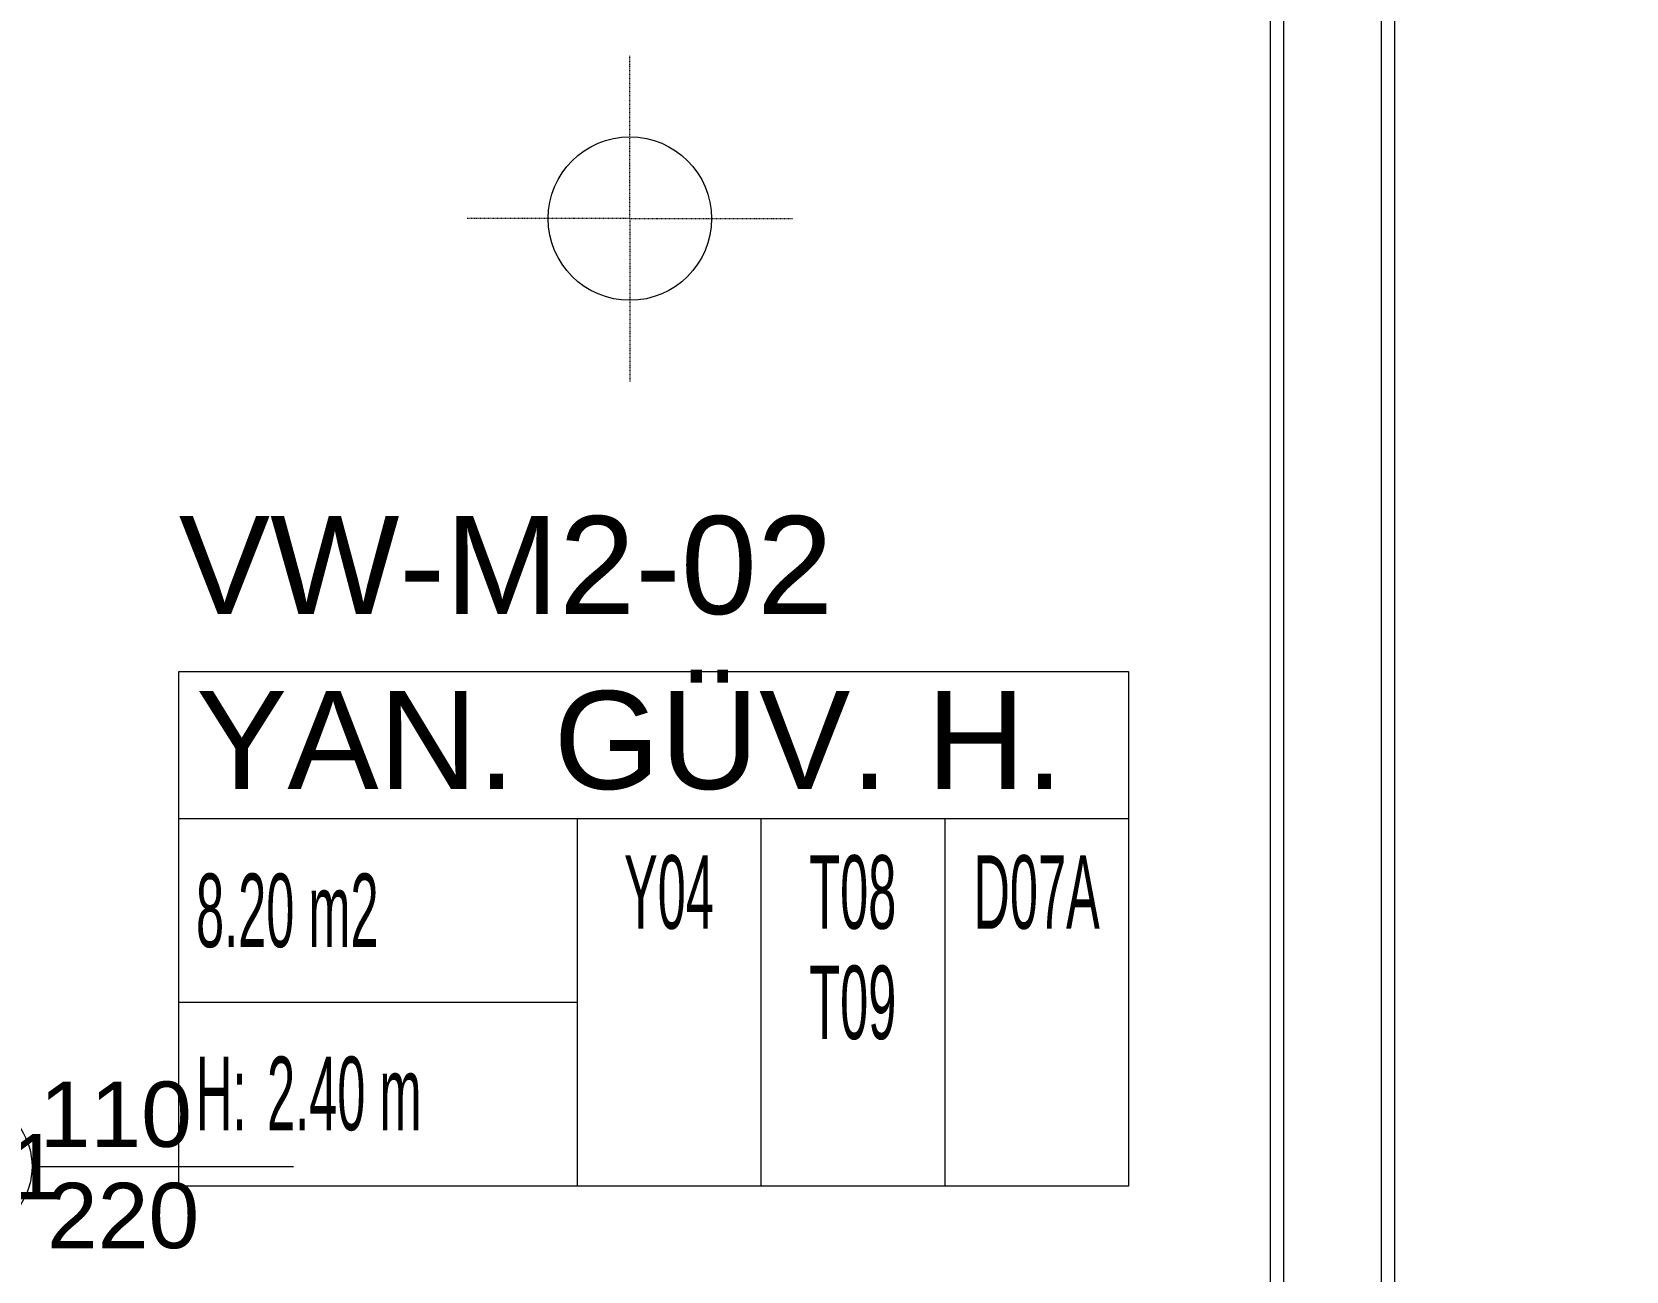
# Model space of a CAD drawing. Extents: x -1439 to 34962, y -872 to 8330.
# Drawn here: x 24404.3 to 24648.3, y 406.5 to 596.1 of the extents above; entities that cross this region are included whole.
import ezdxf
from ezdxf.enums import TextEntityAlignment as Align

# ---------------------------------------------------------------- set-up
doc = ezdxf.new("R2010")
doc.units = 0
doc.linetypes.add('DOT2', pattern=[0.125, 0, -0.125])
doc.layers.get('0').update_dxf_attribs({"color": 9, "lineweight": 9})
for name, color, linetype, lineweight in [('00', 9, 'Continuous', 9), ('14', 9, 'Continuous', 9), ('21_MAHAL', 9, 'Continuous', 9), ('22', 8, 'Continuous', 9)]:
    doc.layers.add(name, color=color, linetype=linetype, lineweight=lineweight)
doc.styles.add('Arial', font='arial.ttf', dxfattribs={"height": 2.5})
doc.styles.add('MuuM_TEXT-STANDART', font='ARIALN.TTF')

# ---------------------------------------------------------------- blocks, each defined once
blk = doc.blocks.new('0_doorno')
blk.add_lwpolyline([(4.5, 0), (12.5, 0)])
blk.add_ellipse((0, 0), major_axis=(-4.5, 0), ratio=0.666667)
at = {"style": 'Arial'}
blk.add_attdef('YUKSEKLIK', text='', height=2, dxfattribs=at).set_placement((5, 5.9), align=Align.TOP_LEFT)
blk.add_attdef('KAPINO', text='', height=1.4, dxfattribs=at).set_placement((-0.019, -0.035), align=Align.MIDDLE)
blk.add_attdef('GENISLIK', text='', height=2, dxfattribs=at).set_placement((5, -1.895), align=Align.BOTTOM_LEFT)
blk = doc.blocks.new('0_roomno2')
blk.add_lwpolyline([(19.375, -10.5), (0, -10.5), (0, 0), (19.375, 0)], close=True)
for points in [[(0, -3), (19.375, -3)], [(8.125, -3), (8.125, -10.5)], [(11.875, -3), (11.875, -10.5)], [(15.625, -3), (15.625, -10.5)], [(0, -6.75), (8.125, -6.75)]]:
    blk.add_lwpolyline(points)
at = {"style": 'MuuM_TEXT-STANDART', "width": 0.6}
blk.add_text('H:', height=1.5, dxfattribs=at).set_placement((0.35, -8.608), align=Align.MIDDLE_LEFT)
at = {"style": 'Arial'}
blk.add_attdef('ODANO', (0, 1.17), '', height=2, dxfattribs=at)
blk.add_attdef('MEKANADI', text='', height=2, dxfattribs=at).set_placement((0.35, -3), align=Align.BOTTOM_LEFT)
at = {"style": 'MuuM_TEXT-STANDART', "width": 0.6}
for tag, p in [('YER01', (10, -4.5)), ('TAVAN01', (13.75, -4.5)), ('DUVAR01', (17.5, -4.5)), ('YER02', (10, -6.75)), ('TAVAN02', (13.75, -6.75)), ('DUVAR02', (17.5, -6.75)), ('YER03', (10, -9)), ('TAVAN03', (13.75, -9)), ('DUVAR03', (17.5, -9))]:
    blk.add_attdef(tag, text='', height=1.5, dxfattribs=at).set_placement(p, align=Align.MIDDLE_CENTER)
for tag, p in [('M2', (0.35, -4.875)), ('TEMIZTAVANYUKSEKLIGI', (1.8, -8.608))]:
    blk.add_attdef(tag, text='', height=1.5, dxfattribs=at).set_placement(p, align=Align.MIDDLE_LEFT)
blk = doc.blocks.new('ayd-ar-spot01-p')
at = {"linetype": 'DOT2', "ltscale": 0.4}
for q in [(0, 25), (-25, 0), (0, -25), (25, 0)]:
    blk.add_line((0, 0), q, dxfattribs=at)
at = {"linetype": 'ByBlock'}
blk.add_circle((0, 0), 12.5, dxfattribs=at)

msp = doc.modelspace()

# ---------------------------------------------------------------- linework, layer by layer
at = {"layer": '00'}
msp.add_lwpolyline([(24610.84, 392.5), (24610.84, 757.5), (24580.84, 757.5), (24580.84, 742.5), (24595.84, 742.5), (24595.84, 392.5)], close=True, dxfattribs=at)
at = {"layer": '14'}
msp.add_lwpolyline([(24397.84, 334.5), (24593.84, 334.5), (24593.84, 334.5), (24593.84, 334.5), (24593.84, 740.5), (24578.84, 740.5), (24578.84, 759.5), (24612.84, 759.5), (24612.84, 394.5), (24677.84, 394.5), (24677.84, 334.5), (25393.84, 334.5)], dxfattribs=at)

# ---------------------------------------------------------------- block references
at = {"linetype": 'ByBlock'}
msp.add_blockref('ayd-ar-spot01-p', (24495.84, 567.5), dxfattribs=at)
at = {"layer": '21_MAHAL'}
ref = msp.add_blockref('0_roomno2', (24426.82, 498.24), dxfattribs=dict(at, xscale=7.5, yscale=7.5, zscale=7.5))
ref.add_attrib('ODANO', 'VW-M2-02', (24426.82, 507.01), dxfattribs={"layer": '0', "height": 15, "style": 'Arial'})
ref.add_attrib('MEKANADI', 'YAN. GÜV. H.', dxfattribs={"layer": '0', "height": 15, "style": 'Arial'}).set_placement((24429.45, 475.74), align=Align.BOTTOM_LEFT)
ref.add_attrib('M2', '8.20 m2', dxfattribs={"layer": '0', "height": 11.25, "style": 'MuuM_TEXT-STANDART', "width": 0.6}).set_placement((24429.45, 461.68), align=Align.MIDDLE_LEFT)
ref.add_attrib('TEMIZTAVANYUKSEKLIGI', '2.40 m', dxfattribs={"layer": '0', "height": 11.25, "style": 'MuuM_TEXT-STANDART', "width": 0.6}).set_placement((24440.32, 433.68), align=Align.MIDDLE_LEFT)
ref.add_attrib('YER01', 'Y04', dxfattribs={"layer": '0', "height": 11.25, "style": 'MuuM_TEXT-STANDART', "width": 0.6}).set_placement((24501.82, 464.49), align=Align.MIDDLE_CENTER)
ref.add_attrib('TAVAN01', 'T08', dxfattribs={"layer": '0', "height": 11.25, "style": 'MuuM_TEXT-STANDART', "width": 0.6}).set_placement((24529.95, 464.49), align=Align.MIDDLE_CENTER)
ref.add_attrib('DUVAR01', 'D07A', dxfattribs={"layer": '0', "height": 11.25, "style": 'MuuM_TEXT-STANDART', "width": 0.6}).set_placement((24558.07, 464.49), align=Align.MIDDLE_CENTER)
ref.add_attrib('TAVAN02', 'T09', dxfattribs={"layer": '0', "height": 11.25, "style": 'MuuM_TEXT-STANDART', "width": 0.6}).set_placement((24529.95, 447.61), align=Align.MIDDLE_CENTER)
at = {"layer": '22'}
ref = msp.add_blockref('0_doorno', (24381.87, 422.5), dxfattribs=dict(at, xscale=5, yscale=5, zscale=5))
ref.add_attrib('KAPINO', 'K-YN-01', dxfattribs={"layer": '0', "height": 10, "style": 'Arial'}).set_placement((24381.87, 422.5), align=Align.MIDDLE)
ref.add_attrib('GENISLIK', '110', dxfattribs={"layer": '0', "height": 10, "style": 'Arial'}).set_placement((24405.52, 422.5), align=Align.BOTTOM_LEFT)
ref.add_attrib('YUKSEKLIK', '220', dxfattribs={"layer": '0', "height": 10, "style": 'Arial'}).set_placement((24406.64, 420), align=Align.TOP_LEFT)

doc.saveas('drawing.dxf')
